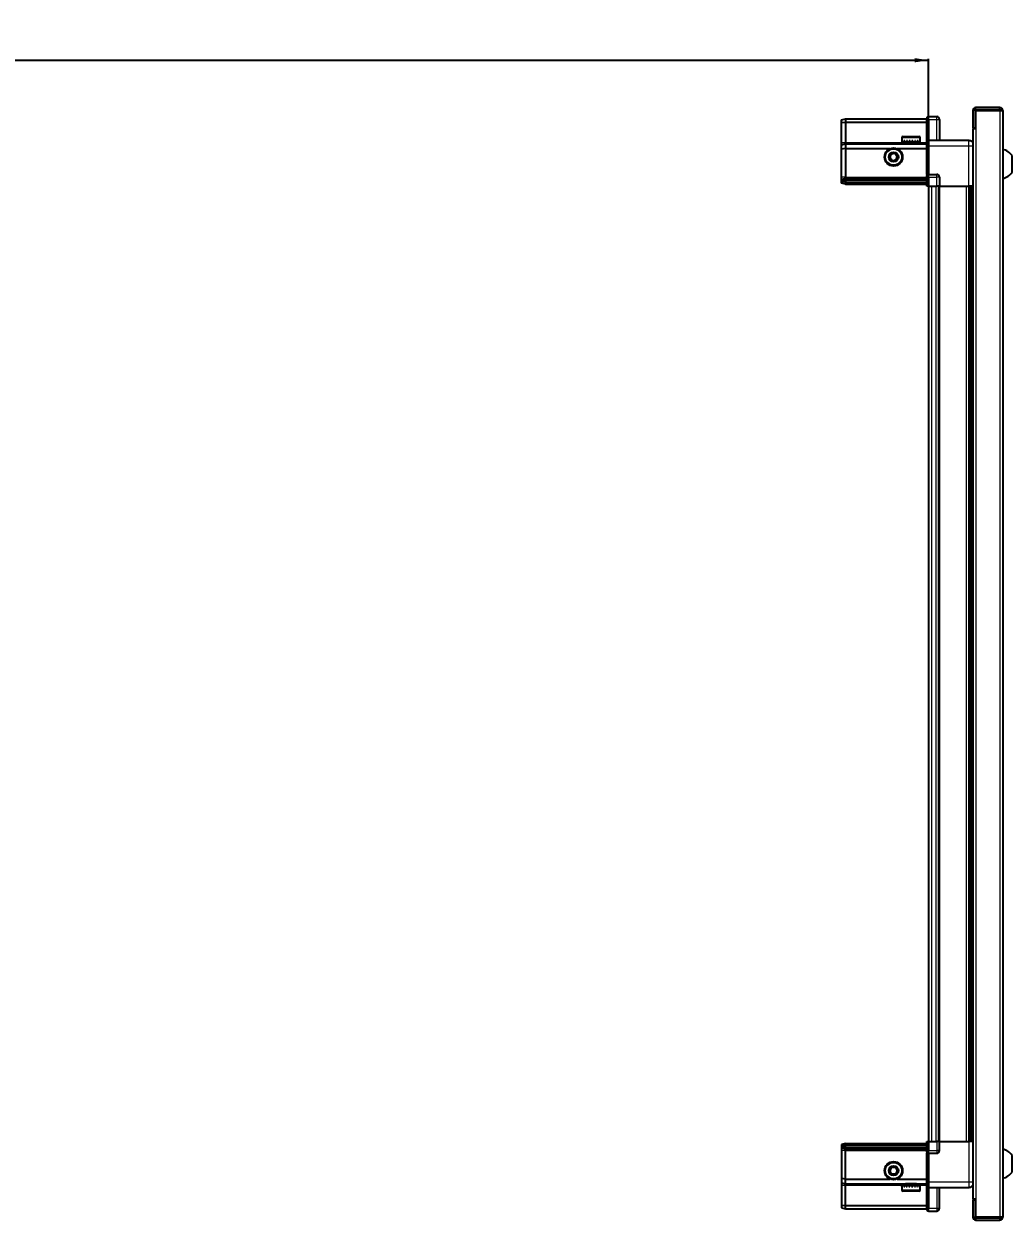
# Model space of a CAD drawing. Header units: millimetres. Extents: x 899 to 4111, y -708 to 2016.
# Drawn here: x 2615 to 3325, y 1094 to 1954 of the extents above; entities that cross this region are included whole.
import ezdxf

# ---------------------------------------------------------------- set-up
doc = ezdxf.new("R2010")
doc.units = ezdxf.units.MM
doc.layers.add('FORMAT', color=7, linetype='Continuous')
doc.styles.add('SLDTEXTSTYLE0', font='TXT', dxfattribs={"width": 0.75})
doc.dimstyles.new('SLDDIMSTYLE0', dxfattribs={"dimtxt": 20, "dimasz": 10, "dimexe": 0, "dimexo": 0.0625, "dimgap": 5, "dimtad": 2, "dimdec": 1, "dimrnd": 1e-09, "dimzin": 12, "dimdsep": 46, "dimtxsty": 'SLDTEXTSTYLE0', "dimsah": 1, "dimcen": 0.09, "dimadec": 0, "dimazin": 3, "dimtfac": 1, "dimtofl": 0, "dimtmove": 0, "dimatfit": 3, "dimfxl": 0, "dimfrac": 2, "dimtolj": 1, "dimtzin": 12, "dimarcsym": 0})

# ---------------------------------------------------------------- blocks, each defined once
blk = doc.blocks.new('_D_4')
at = {"layer": 'FORMAT'}
for p, q in [((1764.9, 1836.94), (1764.9, 1928.43)), ((1764.9, 1927.43), (3264.9, 1927.43)), ((3264.9, 1836.94), (3264.9, 1928.43))]:
    blk.add_line(p, q, dxfattribs=at)
for points in [[(1764.9, 1927.43), (1774.9, 1925.9), (1774.9, 1928.97)], [(3264.9, 1927.43), (3254.9, 1928.97), (3254.9, 1925.9)]]:
    blk.add_solid(points, dxfattribs=at)
at = {"layer": 'FORMAT', "insert": (2485.34, 1953.22), "char_height": 20, "attachment_point": 1, "style": 'SLDTEXTSTYLE0'}
blk.add_mtext('1500', dxfattribs=at)

msp = doc.modelspace()

# ---------------------------------------------------------------- linework, layer by layer
at = {"color": 7, "linetype": 'Continuous', "lineweight": 25}
for p, q in [((3296.75, 1891.33), (3296.75, 1878.93)), ((3298.25, 1891.33), (3298.25, 1878.93)), ((3298.75, 1878.43), (3298.75, 1891.33)), ((3298.75, 1891.33), (3316.15, 1891.33)), ((3316.15, 1893.43), (3298.85, 1893.43)), ((3316.15, 1891.93), (3298.85, 1891.93)), ((3316.15, 1891.93), (3316.15, 1893.43)), ((3316.15, 1891.33), (3318.25, 1891.33)), ((3318.25, 1891.33), (3318.25, 1096.53)), ((3202.25, 1884.63), (3205.25, 1885.43)), ((3202.25, 1882.78), (3202.25, 1884.63)), ((3202.25, 1882.78), (3205.25, 1882.93)), ((3202.25, 1868.43), (3202.25, 1882.78)), ((3205.25, 1885.43), (3205.25, 1882.93)), ((3205.25, 1885.43), (3263.55, 1885.43)), ((3205.25, 1882.93), (3205.25, 1868.43)), ((3205.25, 1882.93), (3263.55, 1882.93)), ((3264.41, 1886.93), (3263.55, 1886.43)), ((3264.41, 1886.93), (3263.55, 1886.43)), ((3263.55, 1886.43), (3263.55, 1884.93)), ((3263.55, 1870.13), (3263.55, 1884.93)), ((3264.75, 1886.93), (3264.41, 1886.93)), ((3264.75, 1886.93), (3264.41, 1886.93)), ((3264.75, 1886.93), (3264.75, 1886.93)), ((3264.75, 1884.93), (3264.75, 1886.93)), ((3264.75, 1886.93), (3270.75, 1886.93)), ((3264.75, 1884.93), (3264.75, 1870.13)), ((3272.75, 1884.93), (3272.75, 1869.93)), ((3296.65, 1878.43), (3296.65, 1109.43)), ((3296.65, 1878.43), (3298.75, 1878.43)), ((3296.75, 1878.93), (3298.25, 1878.93)), ((3202.25, 1866.63), (3202.25, 1868.43)), ((3202.25, 1866.63), (3205.25, 1867.43)), ((3202.25, 1863.6), (3202.25, 1866.63)), ((3205.25, 1868.43), (3205.25, 1867.43)), ((3205.25, 1867.43), (3205.25, 1863.93)), ((3205.25, 1867.43), (3263.55, 1867.43)), ((3245.75, 1871.83), (3245.75, 1868.93)), ((3245.75, 1868.93), (3245.79, 1868.93)), ((3245.91, 1869.43), (3245.79, 1869.43)), ((3245.79, 1869.43), (3245.79, 1868.93)), ((3245.79, 1868.93), (3245.91, 1868.93)), ((3245.91, 1869.43), (3245.91, 1868.93)), ((3245.91, 1868.93), (3246.32, 1868.93)), ((3246.66, 1869.43), (3246.32, 1869.43)), ((3246.32, 1869.43), (3246.32, 1868.93)), ((3246.32, 1868.93), (3246.66, 1868.93)), ((3246.55, 1872.63), (3257.95, 1872.63)), ((3246.66, 1869.43), (3246.66, 1868.93)), ((3246.66, 1868.93), (3247.43, 1868.93)), ((3247.95, 1869.43), (3247.43, 1869.43)), ((3247.43, 1869.43), (3247.43, 1868.93)), ((3247.43, 1868.93), (3247.95, 1868.93)), ((3247.85, 1868.93), (3247.85, 1868.83)), ((3247.85, 1868.83), (3256.65, 1868.83)), ((3247.95, 1869.43), (3247.95, 1868.93)), ((3247.95, 1868.93), (3249.01, 1868.93)), ((3248.25, 1868.43), (3248.94, 1867.95)), ((3248.25, 1868.43), (3256.25, 1868.43)), ((3248.94, 1867.95), (3248.25, 1867.47)), ((3248.25, 1867.47), (3248.25, 1867.43)), ((3248.25, 1867.47), (3256.25, 1867.47)), ((3248.94, 1867.95), (3255.56, 1867.95)), ((3249.67, 1869.43), (3249.01, 1869.43)), ((3249.01, 1869.43), (3249.01, 1868.93)), ((3249.01, 1868.93), (3249.67, 1868.93)), ((3249.67, 1869.43), (3249.67, 1868.93)), ((3249.67, 1868.93), (3250.91, 1868.93)), ((3251.64, 1869.43), (3250.91, 1869.43)), ((3250.91, 1869.43), (3250.91, 1868.93)), ((3250.91, 1868.93), (3251.34, 1868.93)), ((3251.34, 1869.43), (3251.34, 1868.93)), ((3251.64, 1869.43), (3251.64, 1868.93)), ((3251.64, 1868.93), (3252.94, 1868.93)), ((3253.67, 1869.43), (3252.94, 1869.43)), ((3252.94, 1869.43), (3252.94, 1868.93)), ((3253.21, 1869.43), (3253.21, 1868.93)), ((3253.21, 1868.93), (3253.67, 1868.93)), ((3253.67, 1869.43), (3253.67, 1868.93)), ((3253.67, 1868.93), (3254.9, 1868.93)), ((3255.56, 1869.43), (3254.9, 1869.43)), ((3254.9, 1869.43), (3254.9, 1868.93)), ((3254.9, 1868.93), (3255.56, 1868.93)), ((3255.56, 1869.43), (3255.56, 1868.93)), ((3255.56, 1868.93), (3256.61, 1868.93)), ((3255.56, 1867.95), (3256.25, 1868.43)), ((3256.25, 1867.47), (3255.56, 1867.95)), ((3256.25, 1867.43), (3256.25, 1867.47)), ((3257.13, 1869.43), (3256.61, 1869.43)), ((3256.61, 1869.43), (3256.61, 1868.93)), ((3256.61, 1868.93), (3257.13, 1868.93)), ((3256.65, 1868.83), (3256.65, 1868.93)), ((3257.13, 1869.43), (3257.13, 1868.93)), ((3257.13, 1868.93), (3257.88, 1868.93)), ((3258.22, 1869.43), (3257.88, 1869.43)), ((3257.88, 1869.43), (3257.88, 1868.93)), ((3257.88, 1868.93), (3258.22, 1868.93)), ((3258.22, 1869.43), (3258.22, 1868.93)), ((3258.22, 1868.93), (3258.61, 1868.93)), ((3258.72, 1869.43), (3258.61, 1869.43)), ((3258.61, 1869.43), (3258.61, 1868.93)), ((3258.61, 1868.93), (3258.72, 1868.93)), ((3258.72, 1869.43), (3258.72, 1868.93)), ((3258.72, 1868.93), (3258.75, 1868.93)), ((3258.75, 1868.93), (3258.75, 1871.83)), ((3263.55, 1869.93), (3263.55, 1870.13)), ((3264.75, 1869.93), (3263.55, 1869.93)), ((3263.55, 1865.93), (3263.55, 1869.93)), ((3263.55, 1845.63), (3263.55, 1865.93)), ((3264.75, 1870.13), (3264.75, 1869.93)), ((3264.75, 1869.93), (3264.75, 1865.93)), ((3264.75, 1869.93), (3293.75, 1869.93)), ((3264.75, 1865.93), (3264.75, 1845.63)), ((3205.25, 1863.93), (3202.25, 1863.6)), ((3202.25, 1843.43), (3202.25, 1863.6)), ((3205.25, 1863.93), (3205.25, 1843.43)), ((3205.25, 1863.93), (3237.25, 1863.93)), ((3242.25, 1863.93), (3263.55, 1863.93)), ((3324.85, 1846.93), (3324.85, 1858.93)), ((3202.25, 1841.63), (3202.25, 1843.43)), ((3205.25, 1842.43), (3202.25, 1841.63)), ((3202.25, 1840.89), (3202.25, 1841.63)), ((3205.25, 1841.43), (3202.25, 1840.89)), ((3202.25, 1840.39), (3202.25, 1840.89)), ((3205.25, 1839.93), (3202.25, 1840.39)), ((3202.25, 1839.24), (3202.25, 1840.39)), ((3205.25, 1838.43), (3202.25, 1839.24)), ((3205.25, 1843.43), (3205.25, 1842.43)), ((3205.25, 1842.43), (3205.25, 1841.43)), ((3205.25, 1842.43), (3263.55, 1842.43)), ((3205.25, 1841.43), (3263.55, 1841.43)), ((3205.25, 1841.43), (3205.25, 1839.93)), ((3205.25, 1839.93), (3205.25, 1838.43)), ((3205.25, 1839.93), (3263.55, 1839.93)), ((3205.25, 1838.43), (3263.55, 1838.43)), ((3263.55, 1845.43), (3263.55, 1845.63)), ((3264.75, 1845.43), (3263.55, 1845.43)), ((3263.55, 1845.43), (3263.55, 1844.76)), ((3263.55, 1836.93), (3263.55, 1844.76)), ((3264.41, 1843.43), (3264.41, 1836.93)), ((3264.75, 1845.63), (3264.75, 1845.43)), ((3264.75, 1843.43), (3264.75, 1845.43)), ((3264.75, 1843.43), (3264.75, 1845.43)), ((3264.75, 1845.43), (3270.75, 1845.43)), ((3264.75, 1843.43), (3264.75, 1836.93)), ((3272.75, 1843.43), (3272.75, 1836.93)), ((3264.41, 1836.93), (3263.55, 1836.93)), ((3264.75, 1836.93), (3264.41, 1836.93)), ((3264.75, 1836.93), (3270.75, 1836.93)), ((3264.9, 1836.93), (3264.9, 1150.93)), ((3272.75, 1836.93), (3270.75, 1836.93)), ((3272.1, 1836.93), (3272.1, 1150.93)), ((3272.75, 1836.93), (3293.75, 1836.93)), ((3294.77, 1150.93), (3294.77, 1836.93)), ((3294.81, 1150.93), (3294.81, 1836.93)), ((3296.6, 1836.93), (3296.6, 1150.93)), ((3205.25, 1149.43), (3202.25, 1148.63)), ((3202.25, 1148.63), (3202.25, 1147.48)), ((3205.25, 1147.93), (3202.25, 1147.48)), ((3202.25, 1147.48), (3202.25, 1146.98)), ((3205.25, 1146.43), (3202.25, 1146.98)), ((3202.25, 1146.98), (3202.25, 1146.24)), ((3205.25, 1145.43), (3202.25, 1146.24)), ((3202.25, 1146.24), (3202.25, 1144.43)), ((3202.25, 1144.43), (3202.25, 1124.27)), ((3205.25, 1147.93), (3205.25, 1149.43)), ((3205.25, 1149.43), (3263.55, 1149.43)), ((3205.25, 1146.43), (3205.25, 1147.93)), ((3205.25, 1147.93), (3263.55, 1147.93)), ((3205.25, 1146.43), (3263.55, 1146.43)), ((3205.25, 1145.43), (3205.25, 1146.43)), ((3205.25, 1145.43), (3263.55, 1145.43)), ((3205.25, 1144.43), (3205.25, 1145.43)), ((3205.25, 1123.93), (3205.25, 1144.43)), ((3263.55, 1143.11), (3263.55, 1150.93)), ((3263.55, 1150.93), (3264.41, 1150.93)), ((3263.55, 1143.11), (3263.55, 1142.43)), ((3264.41, 1150.93), (3264.41, 1150.93)), ((3264.41, 1150.93), (3264.41, 1144.43)), ((3264.75, 1150.93), (3264.41, 1150.93)), ((3264.75, 1150.93), (3264.75, 1144.43)), ((3264.75, 1150.93), (3264.75, 1150.93)), ((3264.75, 1150.93), (3270.75, 1150.93)), ((3264.75, 1150.93), (3264.75, 1144.43)), ((3264.75, 1142.43), (3264.75, 1144.43)), ((3272.75, 1150.93), (3270.75, 1150.93)), ((3272.75, 1144.43), (3272.75, 1150.93)), ((3272.75, 1150.93), (3293.75, 1150.93)), ((3264.75, 1142.43), (3263.55, 1142.43)), ((3263.55, 1142.23), (3263.55, 1142.43)), ((3263.55, 1121.93), (3263.55, 1142.23)), ((3264.75, 1142.43), (3264.75, 1142.23)), ((3264.75, 1142.43), (3270.75, 1142.43)), ((3264.75, 1142.23), (3264.75, 1121.93)), ((3324.85, 1128.93), (3324.85, 1140.93)), ((3205.25, 1123.93), (3202.25, 1124.27)), ((3202.25, 1124.27), (3202.25, 1121.24)), ((3202.25, 1121.24), (3205.25, 1120.43)), ((3202.25, 1121.24), (3202.25, 1119.43)), ((3202.25, 1119.43), (3202.25, 1105.09)), ((3205.25, 1123.93), (3237.25, 1123.93)), ((3205.25, 1120.43), (3205.25, 1123.93)), ((3205.25, 1120.43), (3263.55, 1120.43)), ((3205.25, 1119.43), (3205.25, 1120.43)), ((3205.25, 1104.93), (3205.25, 1119.43)), ((3242.25, 1123.93), (3263.55, 1123.93)), ((3245.75, 1118.93), (3245.75, 1116.03)), ((3245.77, 1118.93), (3245.75, 1118.93)), ((3245.77, 1118.43), (3245.77, 1118.93)), ((3245.86, 1118.93), (3245.77, 1118.93)), ((3245.77, 1118.43), (3245.86, 1118.43)), ((3245.86, 1118.43), (3245.86, 1118.93)), ((3246.24, 1118.93), (3245.86, 1118.93)), ((3246.24, 1118.43), (3246.24, 1118.93)), ((3246.56, 1118.93), (3246.24, 1118.93)), ((3246.24, 1118.43), (3246.56, 1118.43)), ((3246.56, 1118.43), (3246.56, 1118.93)), ((3247.29, 1118.93), (3246.56, 1118.93)), ((3247.29, 1118.43), (3247.29, 1118.93)), ((3247.8, 1118.93), (3247.29, 1118.93)), ((3247.29, 1118.43), (3247.8, 1118.43)), ((3247.8, 1118.43), (3247.8, 1118.93)), ((3248.84, 1118.93), (3247.8, 1118.93)), ((3247.85, 1119.03), (3247.85, 1118.93)), ((3256.65, 1119.03), (3247.85, 1119.03)), ((3248.25, 1120.43), (3248.25, 1120.4)), ((3248.25, 1120.4), (3248.94, 1119.92)), ((3256.25, 1120.4), (3248.25, 1120.4)), ((3248.94, 1119.92), (3248.25, 1119.43)), ((3256.25, 1119.43), (3248.25, 1119.43)), ((3248.84, 1118.43), (3248.84, 1118.93)), ((3249.49, 1118.93), (3248.84, 1118.93)), ((3248.84, 1118.43), (3249.49, 1118.43)), ((3255.56, 1119.92), (3248.94, 1119.92)), ((3249.49, 1118.43), (3249.49, 1118.93)), ((3250.71, 1118.93), (3249.49, 1118.93)), ((3250.71, 1118.43), (3250.71, 1118.93)), ((3251.21, 1118.93), (3250.71, 1118.93)), ((3250.71, 1118.43), (3251.44, 1118.43)), ((3251.21, 1118.43), (3251.21, 1118.93)), ((3251.44, 1118.43), (3251.44, 1118.93)), ((3252.74, 1118.93), (3251.44, 1118.93)), ((3252.74, 1118.43), (3252.74, 1118.93)), ((3252.74, 1118.43), (3253.47, 1118.43)), ((3253.08, 1118.43), (3253.08, 1118.93)), ((3253.47, 1118.93), (3253.08, 1118.93)), ((3253.47, 1118.43), (3253.47, 1118.93)), ((3254.72, 1118.93), (3253.47, 1118.93)), ((3254.72, 1118.43), (3254.72, 1118.93)), ((3255.39, 1118.93), (3254.72, 1118.93)), ((3254.72, 1118.43), (3255.39, 1118.43)), ((3255.39, 1118.43), (3255.39, 1118.93)), ((3256.46, 1118.93), (3255.39, 1118.93)), ((3255.56, 1119.92), (3256.25, 1120.4)), ((3256.25, 1119.43), (3255.56, 1119.92)), ((3256.25, 1120.4), (3256.25, 1120.43)), ((3256.46, 1118.43), (3256.46, 1118.93)), ((3256.99, 1118.93), (3256.46, 1118.93)), ((3256.46, 1118.43), (3256.99, 1118.43)), ((3256.65, 1118.93), (3256.65, 1119.03)), ((3256.99, 1118.43), (3256.99, 1118.93)), ((3257.78, 1118.93), (3256.99, 1118.93)), ((3257.78, 1118.43), (3257.78, 1118.93)), ((3258.13, 1118.93), (3257.78, 1118.93)), ((3257.78, 1118.43), (3258.13, 1118.43)), ((3258.13, 1118.43), (3258.13, 1118.93)), ((3258.56, 1118.93), (3258.13, 1118.93)), ((3258.56, 1118.43), (3258.56, 1118.93)), ((3258.7, 1118.93), (3258.56, 1118.93)), ((3258.56, 1118.43), (3258.7, 1118.43)), ((3258.7, 1118.43), (3258.7, 1118.93)), ((3258.75, 1118.93), (3258.7, 1118.93)), ((3258.75, 1116.03), (3258.75, 1118.93)), ((3263.55, 1117.93), (3263.55, 1121.93)), ((3264.75, 1117.93), (3263.55, 1117.93)), ((3263.55, 1117.73), (3263.55, 1117.93)), ((3263.55, 1102.93), (3263.55, 1117.73)), ((3264.75, 1121.93), (3264.75, 1117.93)), ((3264.75, 1117.93), (3264.75, 1117.73)), ((3264.75, 1117.93), (3293.75, 1117.93)), ((3264.75, 1117.73), (3264.75, 1102.93)), ((3264.75, 1117.73), (3264.75, 1102.93)), ((3272.75, 1102.93), (3272.75, 1117.93)), ((3257.95, 1115.23), (3246.55, 1115.23)), ((3298.75, 1109.43), (3296.65, 1109.43)), ((3296.75, 1108.93), (3298.25, 1108.93)), ((3296.75, 1108.93), (3296.75, 1096.53)), ((3298.25, 1108.93), (3298.25, 1096.53)), ((3298.75, 1096.53), (3298.75, 1109.43)), ((3202.25, 1105.09), (3205.25, 1104.93)), ((3202.25, 1105.09), (3202.25, 1103.24)), ((3202.25, 1103.24), (3205.25, 1102.43)), ((3205.25, 1104.93), (3263.55, 1104.93)), ((3205.25, 1102.43), (3205.25, 1104.93)), ((3205.25, 1102.43), (3263.55, 1102.43)), ((3263.55, 1102.93), (3263.55, 1101.43)), ((3263.55, 1101.43), (3264.41, 1100.93)), ((3264.75, 1100.93), (3264.41, 1100.93)), ((3264.75, 1100.93), (3264.75, 1102.93)), ((3264.75, 1100.93), (3270.75, 1100.93)), ((3316.15, 1096.53), (3298.75, 1096.53)), ((3298.85, 1095.93), (3316.15, 1095.93)), ((3298.85, 1094.43), (3316.15, 1094.43)), ((3318.25, 1096.53), (3316.15, 1096.53)), ((3316.15, 1095.93), (3316.15, 1094.43))]:
    msp.add_line(p, q, dxfattribs=at)
at = {"color": 8, "linetype": 'Continuous', "lineweight": 18}
for p, q in [((3298.25, 1891.33), (3296.75, 1891.33)), ((3298.85, 1891.93), (3298.85, 1893.43)), ((3316.15, 1891.33), (3316.15, 1096.53)), ((3264.75, 1884.93), (3263.55, 1884.93)), ((3264.75, 1884.93), (3270.75, 1884.93)), ((3270.75, 1884.93), (3270.75, 1886.93)), ((3270.75, 1869.93), (3270.75, 1884.93)), ((3270.75, 1884.93), (3272.75, 1884.93)), ((3298.75, 1878.43), (3298.75, 1109.43)), ((3202.25, 1868.43), (3205.25, 1868.43)), ((3205.25, 1868.43), (3248.25, 1868.43)), ((3245.75, 1871.83), (3258.75, 1871.83)), ((3256.25, 1868.43), (3263.55, 1868.43)), ((3263.55, 1870.13), (3264.75, 1870.13)), ((3264.75, 1865.93), (3263.55, 1865.93)), ((3264.75, 1865.93), (3293.75, 1865.93)), ((3293.75, 1836.93), (3293.75, 1865.93)), ((3205.25, 1843.43), (3202.25, 1843.43)), ((3205.25, 1843.43), (3263.55, 1843.43)), ((3263.55, 1845.63), (3264.75, 1845.63)), ((3264.75, 1843.43), (3264.41, 1843.43)), ((3264.75, 1843.43), (3270.75, 1843.43)), ((3270.75, 1843.43), (3270.75, 1845.43)), ((3270.75, 1836.93), (3270.75, 1843.43)), ((3272.75, 1843.43), (3270.75, 1843.43)), ((3266.9, 1836.93), (3266.9, 1150.93)), ((3270.1, 1836.93), (3270.1, 1150.93)), ((3272.75, 1836.93), (3272.75, 1150.93)), ((3292.15, 1150.93), (3292.15, 1836.93)), ((3293.56, 1836.93), (3293.56, 1150.93)), ((3296.01, 1150.93), (3296.01, 1836.93)), ((3205.25, 1144.43), (3202.25, 1144.43)), ((3205.25, 1144.43), (3263.55, 1144.43)), ((3264.75, 1150.93), (3264.41, 1150.93)), ((3264.75, 1144.43), (3264.41, 1144.43)), ((3264.75, 1144.43), (3270.75, 1144.43)), ((3270.75, 1150.93), (3270.75, 1144.43)), ((3272.75, 1144.43), (3270.75, 1144.43)), ((3270.75, 1144.43), (3270.75, 1142.43)), ((3293.75, 1150.93), (3293.75, 1121.93)), ((3264.75, 1142.23), (3263.55, 1142.23)), ((3202.25, 1119.43), (3205.25, 1119.43)), ((3205.25, 1119.43), (3248.25, 1119.43)), ((3256.25, 1119.43), (3263.55, 1119.43)), ((3264.75, 1121.93), (3263.55, 1121.93)), ((3264.75, 1117.73), (3263.55, 1117.73)), ((3264.75, 1121.93), (3293.75, 1121.93)), ((3270.75, 1117.93), (3270.75, 1102.93)), ((3258.75, 1116.03), (3245.75, 1116.03)), ((3264.75, 1102.93), (3263.55, 1102.93)), ((3264.75, 1102.93), (3270.75, 1102.93)), ((3270.75, 1102.93), (3272.75, 1102.93)), ((3270.75, 1102.93), (3270.75, 1100.93)), ((3298.25, 1096.53), (3296.75, 1096.53)), ((3298.85, 1095.93), (3298.85, 1094.43))]:
    msp.add_line(p, q, dxfattribs=at)
at = {"color": 7, "linetype": 'Continuous', "lineweight": 25}
for centre, radius in [((3239.75, 1857.93), 6.5), ((3239.75, 1857.93), 3.46), ((3239.75, 1129.93), 6.5), ((3239.75, 1129.93), 3.46)]:
    msp.add_circle(centre, radius, dxfattribs=at)
at = {"color": 8, "linetype": 'Continuous', "lineweight": 18}
for centre in [(3239.75, 1857.93), (3239.75, 1129.93)]:
    msp.add_circle(centre, 5.7, dxfattribs=at)
at = {"color": 7, "linetype": 'Continuous', "lineweight": 25}
for centre, radius, start, end in [((3298.85, 1891.33), 2.1, 90, 180), ((3298.85, 1891.33), 0.6, 90, 180), ((3316.15, 1891.33), 2.1, 360, 90), ((3316.15, 1891.33), 0.6, 360, 90), ((3270.75, 1884.93), 2, 0, 90), ((3246.55, 1871.83), 0.8, 90, 180), ((3247.85, 1868.43), 0.4, 0, 90), ((3256.65, 1868.43), 0.4, 90, 180), ((3257.95, 1871.83), 0.8, 0, 90), ((3239.75, 1857.93), 2.5, 120.74103, 180.74103), ((3239.75, 1857.93), 2.5, 180.74103, 240.74103), ((3239.75, 1857.93), 2.5, 60.74103, 120.74103), ((3239.75, 1857.93), 2.5, 240.74103, 300.74103), ((3239.75, 1857.93), 2.5, 0.74103, 60.74103), ((3239.75, 1857.93), 2.5, 300.74103, 0.74103), ((3315.22, 1851.91), 11.91, 36.1266, 75.29965), ((3270.75, 1843.43), 2, 0, 90), ((3315.22, 1853.96), 11.91, 284.70035, 323.8734), ((3270.75, 1144.43), 2, 270, 0), ((3315.22, 1133.91), 11.91, 36.1266, 75.29965), ((3239.75, 1129.93), 2.5, 155.91157, 215.91157), ((3239.75, 1129.93), 2.5, 95.91157, 155.91157), ((3239.75, 1129.93), 2.5, 215.91157, 275.91157), ((3239.75, 1129.93), 2.5, 35.91157, 95.91157), ((3239.75, 1129.93), 2.5, 275.91157, 335.91157), ((3239.75, 1129.93), 2.5, 335.91157, 35.91157), ((3315.22, 1135.96), 11.91, 284.70035, 323.8734), ((3247.85, 1119.43), 0.4, 270, 360), ((3256.65, 1119.43), 0.4, 180, 270), ((3246.55, 1116.03), 0.8, 180, 270), ((3257.95, 1116.03), 0.8, 270, 360), ((3270.75, 1102.93), 2, 270, 0), ((3298.85, 1096.53), 2.1, 180, 270), ((3298.85, 1096.53), 0.6, 180, 270), ((3316.15, 1096.53), 2.1, 270, 0), ((3316.15, 1096.53), 0.6, 270, 0)]:
    msp.add_arc(centre, radius, start, end, dxfattribs=at)
for centre, start_param, end_param in [((3260.95, 1843.43), 0, 0.722734), ((3260.95, 1144.43), 5.560451, 6.283185)]:
    msp.add_ellipse(centre, major_axis=(3.46, 0), ratio=0.57735, start_param=start_param, end_param=end_param, dxfattribs=at)
for points, knots in [([(3293.75, 1869.93), (3294.19, 1869.89), (3294.87, 1869.82), (3295.68, 1869.38), (3296.23, 1868.94), (3296.51, 1868.57), (3296.65, 1868.39)], [0, 0, 0, 0, 0.3842982, 0.5911726, 0.8024372, 1, 1, 1, 1]), ([(3237.23, 1859.34), (3237.67, 1859.61), (3238.5, 1860.1), (3239.33, 1860.59), (3239.71, 1860.82)], [0, 0, 0, 0, 0.534686, 1, 1, 1, 1]), ([(3237.27, 1856.46), (3237.27, 1856.58), (3237.26, 1857.18), (3237.24, 1858.18), (3237.23, 1859), (3237.23, 1859.34)], [0, 0, 0, 0, 0.133125, 0.637099, 1, 1, 1, 1]), ([(3239.79, 1855.05), (3239.34, 1855.3), (3238.49, 1855.77), (3237.66, 1856.24), (3237.27, 1856.46)], [0, 0, 0, 0, 0.534686, 1, 1, 1, 1]), ([(3239.71, 1860.82), (3240.16, 1860.57), (3241, 1860.1), (3241.84, 1859.63), (3242.23, 1859.41)], [0, 0, 0, 0, 0.534686, 1, 1, 1, 1]), ([(3242.27, 1856.52), (3241.82, 1856.26), (3240.99, 1855.77), (3240.17, 1855.28), (3239.79, 1855.05)], [0, 0, 0, 0, 0.534686, 1, 1, 1, 1]), ([(3242.23, 1859.41), (3242.23, 1859.06), (3242.24, 1858.24), (3242.26, 1857.25), (3242.27, 1856.65), (3242.27, 1856.52)], [0, 0, 0, 0, 0.3629006, 0.8668753, 1, 1, 1, 1]), ([(3296.6, 1836.93), (3296.56, 1836.93), (3296.34, 1836.93), (3295.62, 1836.93), (3294.66, 1836.93), (3294.01, 1836.93), (3293.75, 1836.93)], [0, 0, 0, 0, 0.071707, 0.420979, 0.770251, 1, 1, 1, 1]), ([(3296.6, 1150.93), (3296.56, 1150.93), (3296.34, 1150.93), (3295.62, 1150.93), (3294.66, 1150.93), (3294.01, 1150.93), (3293.75, 1150.93)], [0, 0, 0, 0, 0.071707, 0.420979, 0.770251, 1, 1, 1, 1]), ([(3236.88, 1129.64), (3237.09, 1130.11), (3237.48, 1130.99), (3237.87, 1131.86), (3238.06, 1132.27)], [0, 0, 0, 0, 0.534686, 1, 1, 1, 1]), ([(3238.57, 1127.3), (3238.27, 1127.72), (3237.7, 1128.5), (3237.14, 1129.27), (3236.88, 1129.64)], [0, 0, 0, 0, 0.534686, 1, 1, 1, 1]), ([(3238.06, 1132.27), (3238.4, 1132.31), (3239.22, 1132.39), (3240.21, 1132.49), (3240.8, 1132.56), (3240.93, 1132.57)], [0, 0, 0, 0, 0.362901, 0.866875, 1, 1, 1, 1]), ([(3241.44, 1127.6), (3241.32, 1127.58), (3240.72, 1127.52), (3239.73, 1127.42), (3238.91, 1127.33), (3238.57, 1127.3)], [0, 0, 0, 0, 0.133125, 0.637099, 1, 1, 1, 1]), ([(3240.93, 1132.57), (3241.23, 1132.15), (3241.79, 1131.37), (3242.36, 1130.59), (3242.62, 1130.23)], [0, 0, 0, 0, 0.5346859, 1, 1, 1, 1]), ([(3242.62, 1130.23), (3242.41, 1129.76), (3242.02, 1128.88), (3241.62, 1128), (3241.44, 1127.6)], [0, 0, 0, 0, 0.534686, 1, 1, 1, 1]), ([(3293.75, 1117.93), (3294.19, 1117.98), (3294.87, 1118.05), (3295.68, 1118.49), (3296.23, 1118.93), (3296.51, 1119.3), (3296.65, 1119.48)], [0, 0, 0, 0, 0.384298, 0.591173, 0.802437, 1, 1, 1, 1])]:
    msp.add_open_spline(points, degree=3, knots=knots, dxfattribs=at)
at = {"color": 8, "linetype": 'Continuous', "lineweight": 18}
for points in [[(3293.75, 1865.93), (3293.75, 1866.46), (3293.75, 1867.51), (3293.75, 1868.83), (3293.75, 1869.75), (3293.75, 1869.87), (3293.75, 1869.93)], [(3293.75, 1121.93), (3293.75, 1121.41), (3293.75, 1120.36), (3293.75, 1119.04), (3293.75, 1118.11), (3293.75, 1117.99), (3293.75, 1117.93)]]:
    msp.add_open_spline(points, degree=3, dxfattribs=at)
for points in [[(3293.75, 1865.93), (3294.19, 1865.93), (3294.87, 1865.93), (3295.68, 1865.93), (3296.23, 1865.93), (3296.51, 1865.93), (3296.65, 1865.93)], [(3293.75, 1121.93), (3294.19, 1121.93), (3294.87, 1121.93), (3295.68, 1121.93), (3296.23, 1121.93), (3296.51, 1121.93), (3296.65, 1121.93)]]:
    msp.add_open_spline(points, degree=3, knots=[0, 0, 0, 0, 0.384298, 0.591173, 0.802437, 1, 1, 1, 1], dxfattribs=at)

# ---------------------------------------------------------------- dimensions: what is measured, and where the dimension line sits
at = {"layer": 'FORMAT'}
dim = msp.add_linear_dim(base=(3264.9, 1927.43), p1=(1764.9, 1836.93), p2=(3264.9, 1836.93), angle=0, dimstyle='SLDDIMSTYLE0', dxfattribs=at)
dim.commit()
dim.dimension.update_dxf_attribs({"geometry": '_D_4', "text_midpoint": (2514.9, 1927.43), "dimtype": 160})

doc.saveas('drawing.dxf')
